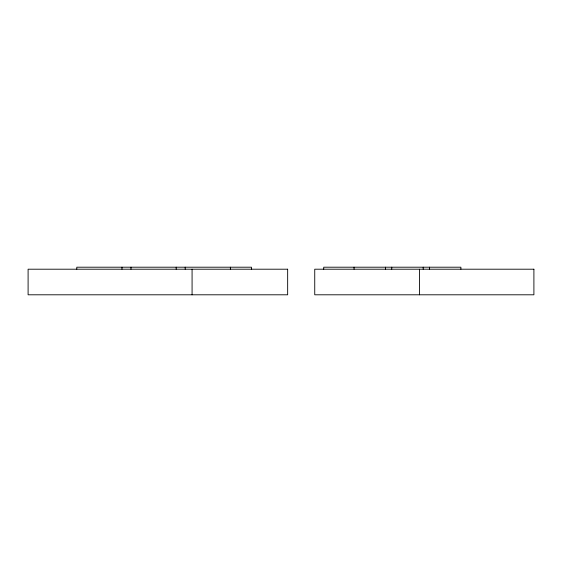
<?xml version="1.0" encoding="UTF-8"?>
<svg xmlns="http://www.w3.org/2000/svg" width="562" height="562" viewBox="0 0 562 562"><rect width="100%" height="100%" fill="white"/><g stroke="black" fill="none" stroke-linecap="round" stroke-linejoin="round"><path stroke-width="0.84" d="M460.896 269.205L460.896 267.203L323.719 267.203L323.719 269.205M429.459 267.203L429.459 269.205M423.193 267.203L423.193 269.205M419.491 269.205L419.491 294.797M391.756 267.203L391.756 269.205M385.49 267.203L385.49 269.205M354.06 267.203L354.06 269.205M251.488 269.205L251.488 267.203L76.79 267.203L76.79 269.205M230.385 267.203L230.385 269.205M192.078 269.205L192.078 294.797M185.193 267.203L185.193 269.205M176.187 267.203L176.187 269.205M130.988 267.203L130.988 269.205M121.982 267.203L121.982 269.205M287.66 269.205L28.1 269.205L28.1 294.797L287.66 294.797L287.66 269.205M533.9 269.205L314.741 269.205L314.741 294.797L533.9 294.797L533.9 269.205"/></g></svg>
